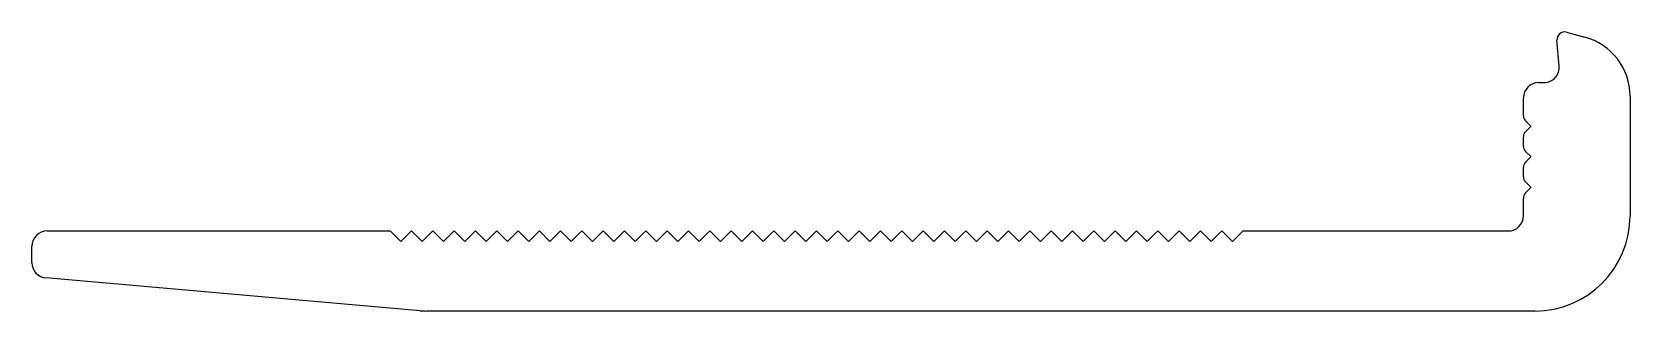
# Model space of a CAD drawing. Extents: x -32.5 to 20, y -2.7 to 6.5.
import ezdxf

# ---------------------------------------------------------------- set-up
doc = ezdxf.new("R2010")
doc.units = 0
doc.header["$MEASUREMENT"] = 0
doc.layers.get('0').update_dxf_attribs({"linetype": 'CONTINUOUS'})

msp = doc.modelspace()

# ---------------------------------------------------------------- linework, layer by layer
for p, q in [((17.879, 6.483), (18.482, 6.322)), ((17.639, 5.375), (17.565, 6.22)), ((16.965, 4.832), (17.141, 4.832)), ((16.465, 3.752), (16.465, 4.332)), ((19.965, 4.39), (19.965, 0.467)), ((16.709, 3.405), (16.538, 3.576)), ((16.538, 3.222), (16.709, 3.393)), ((16.464, 2.753), (16.464, 3.045)), ((16.708, 2.405), (16.537, 2.576)), ((16.537, 2.222), (16.708, 2.393)), ((16.464, 1.753), (16.464, 2.045)), ((16.708, 1.405), (16.537, 1.576)), ((16.537, 1.222), (16.708, 1.393)), ((16.465, 0.467), (16.465, 1.022)), ((-31.979, -0.033), (-20.729, -0.033)), ((-20.729, -0.033), (-20.379, -0.383)), ((-20.379, -0.383), (-20.029, -0.033)), ((-20.029, -0.033), (-19.679, -0.383)), ((-19.679, -0.383), (-19.329, -0.033)), ((-19.329, -0.033), (-18.979, -0.383)), ((-18.979, -0.383), (-18.629, -0.033)), ((-18.629, -0.033), (-18.279, -0.383)), ((-18.279, -0.383), (-17.929, -0.033)), ((-17.929, -0.033), (-17.579, -0.383)), ((-17.579, -0.383), (-17.229, -0.033)), ((-17.229, -0.033), (-16.879, -0.383)), ((-16.879, -0.383), (-16.529, -0.033)), ((-16.529, -0.033), (-16.179, -0.383)), ((-16.179, -0.383), (-15.829, -0.033)), ((-15.829, -0.033), (-15.479, -0.383)), ((-15.479, -0.383), (-15.129, -0.033)), ((-15.129, -0.033), (-14.779, -0.383)), ((-14.779, -0.383), (-14.429, -0.033)), ((-14.429, -0.033), (-14.079, -0.383)), ((-14.079, -0.383), (-13.729, -0.033)), ((-13.729, -0.033), (-13.379, -0.383)), ((-13.379, -0.383), (-13.029, -0.033)), ((-13.029, -0.033), (-12.679, -0.383)), ((-12.679, -0.383), (-12.329, -0.033)), ((-12.329, -0.033), (-11.979, -0.383)), ((-11.979, -0.383), (-11.629, -0.033)), ((-11.629, -0.033), (-11.279, -0.383)), ((-11.279, -0.383), (-10.929, -0.033)), ((-10.929, -0.033), (-10.579, -0.383)), ((-10.579, -0.383), (-10.229, -0.033)), ((-10.229, -0.033), (-9.879, -0.383)), ((-9.879, -0.383), (-9.529, -0.033)), ((-9.529, -0.033), (-9.179, -0.383)), ((-9.179, -0.383), (-8.829, -0.033)), ((-8.829, -0.033), (-8.479, -0.383)), ((-8.479, -0.383), (-8.129, -0.033)), ((-8.129, -0.033), (-7.779, -0.383)), ((-7.779, -0.383), (-7.429, -0.033)), ((-7.429, -0.033), (-7.079, -0.383)), ((-7.079, -0.383), (-6.729, -0.033)), ((-6.729, -0.033), (-6.379, -0.383)), ((-6.379, -0.383), (-6.029, -0.033)), ((-6.029, -0.033), (-5.679, -0.383)), ((-5.679, -0.383), (-5.329, -0.033)), ((-5.329, -0.033), (-4.979, -0.383)), ((-4.979, -0.383), (-4.629, -0.033)), ((-4.629, -0.033), (-4.279, -0.383)), ((-4.279, -0.383), (-3.929, -0.033)), ((-3.929, -0.033), (-3.579, -0.383)), ((-3.579, -0.383), (-3.229, -0.033)), ((-3.229, -0.033), (-2.879, -0.383)), ((-2.879, -0.383), (-2.529, -0.033)), ((-2.529, -0.033), (-2.179, -0.383)), ((-2.179, -0.383), (-1.829, -0.033)), ((-1.829, -0.033), (-1.479, -0.383)), ((-1.479, -0.383), (-1.129, -0.033)), ((-1.129, -0.033), (-0.779, -0.383)), ((-0.779, -0.383), (-0.429, -0.033)), ((-0.429, -0.033), (-0.079, -0.383)), ((-0.079, -0.383), (0.271, -0.033)), ((0.271, -0.033), (0.621, -0.383)), ((0.621, -0.383), (0.971, -0.033)), ((0.971, -0.033), (1.321, -0.383)), ((1.321, -0.383), (1.671, -0.033)), ((1.671, -0.033), (2.021, -0.383)), ((2.021, -0.383), (2.371, -0.033)), ((2.371, -0.033), (2.721, -0.383)), ((2.721, -0.383), (3.071, -0.033)), ((3.071, -0.033), (3.421, -0.383)), ((3.421, -0.383), (3.771, -0.033)), ((3.771, -0.033), (4.121, -0.383)), ((4.121, -0.383), (4.471, -0.033)), ((4.471, -0.033), (4.821, -0.383)), ((4.821, -0.383), (5.171, -0.033)), ((5.171, -0.033), (5.521, -0.383)), ((5.521, -0.383), (5.871, -0.033)), ((5.871, -0.033), (6.221, -0.383)), ((6.221, -0.383), (6.571, -0.033)), ((6.571, -0.033), (6.921, -0.383)), ((6.921, -0.383), (7.271, -0.033)), ((7.271, -0.033), (15.965, -0.033)), ((-32.479, -1.074), (-32.479, -0.533)), ((-19.736, -2.647), (-32.023, -1.572)), ((16.84, -2.657), (-19.518, -2.657))]:
    msp.add_line(p, q)
for centre, radius, start, end in [((17.815, 6.242), 0.25, 75, 185), ((17.965, 4.39), 2, 0, 75), ((17.141, 5.332), 0.5, 270, 5), ((16.965, 4.332), 0.5, 90, 180), ((16.715, 3.752), 0.25, 180.0224, 224.9776), ((16.714, 3.045), 0.25, 134.9776, 179.9776), ((16.703, 3.399), 0.008, 314.9776, 44.9776), ((16.714, 2.752), 0.25, 179.9776, 224.9776), ((16.714, 2.045), 0.25, 134.9776, 179.9776), ((16.703, 2.399), 0.008, 314.9776, 44.9776), ((16.714, 1.753), 0.25, 179.9776, 224.9776), ((16.713, 1.045), 0.25, 134.9776, 185.2761), ((16.702, 1.399), 0.008, 314.9776, 44.9776), ((15.965, 0.467), 0.5, 270, 360), ((16.84, 0.467), 3.124, 270, 0), ((-31.979, -0.533), 0.5, 90, 180), ((-31.979, -1.074), 0.5, 180, 265), ((-19.518, -0.157), 2.5, 265, 270)]:
    msp.add_arc(centre, radius, start, end)

doc.saveas('drawing.dxf')
